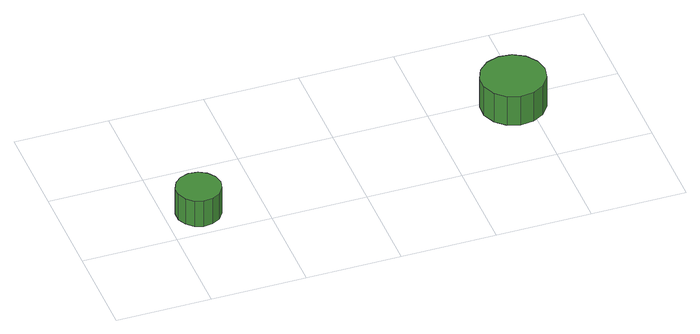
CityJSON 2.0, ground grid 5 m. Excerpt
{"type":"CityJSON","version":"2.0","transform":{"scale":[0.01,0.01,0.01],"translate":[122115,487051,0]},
"CityObjects":{
"tree1":{"type":"SolitaryVegetationObject","attributes":{"function":"something"},"geometry":[{"type":"MultiSurface","lod":"1","boundaries":[[[0,1,2,3,4,5,6,7,8,9,10,11,12,13,14]],[[15,16,17,18,19,20,21,22,23,24,25,26,27,28,29]],[[0,29,28,1]],[[1,28,27,2]],[[2,27,26,3]],[[3,26,25,4]],[[4,25,24,5]],[[5,24,23,6]],[[6,23,22,7]],[[7,22,21,8]],[[8,21,20,9]],[[9,20,19,10]],[[10,19,18,11]],[[11,18,17,12]],[[12,17,16,13]],[[13,16,15,14]],[[14,15,29,0]]]}]},
"tree2":{"type":"SolitaryVegetationObject","attributes":{"function":"something"},"geometry":[{"type":"MultiSurface","lod":"1","boundaries":[[[30,31,32,33,34,35,36,37,38,39,40,41,42,43,44]],[[45,46,47,48,49,50,51,52,53,54,55,56,57,58,59]],[[30,59,58,31]],[[31,58,57,32]],[[32,57,56,33]],[[33,56,55,34]],[[34,55,54,35]],[[35,54,53,36]],[[36,53,52,37]],[[37,52,51,38]],[[38,51,50,39]],[[39,50,49,40]],[[40,49,48,41]],[[41,48,47,42]],[[42,47,46,43]],[[43,46,45,44]],[[44,45,59,30]]]}]}
},
"vertices":[
[290,171,170],[280,218,170],[251,258,170],[209,282,170],[160,288,170],[114,272,170],[78,240,170],[58,195,170],[58,146,170],[78,102,170],[114,69,170],[160,54,170],[209,59,170],[251,83,170],[280,123,170],[280,123,10],[251,83,10],[209,59,10],[160,54,10],[114,69,10],[78,102,10],[58,146,10],[58,195,10],[78,240,10],[114,272,10],[160,288,10],[209,282,10],[251,258,10],[280,218,10],[290,171,10],
[2094,437,198],[2079,506,198],[2038,563,198],[1977,598,198],[1907,605,198],[1840,583,198],[1788,536,198],[1760,472,198],[1760,402,198],[1788,338,198],[1840,291,198],[1907,269,198],[1977,277,198],[2038,312,198],[2079,368,198],[2079,368,18],[2038,312,18],[1977,277,18],[1907,269,18],[1840,291,18],[1788,338,18],[1760,402,18],[1760,472,18],[1788,536,18],[1840,583,18],[1907,605,18],[1977,598,18],[2038,563,18],[2079,506,18],[2094,437,18]
]}
